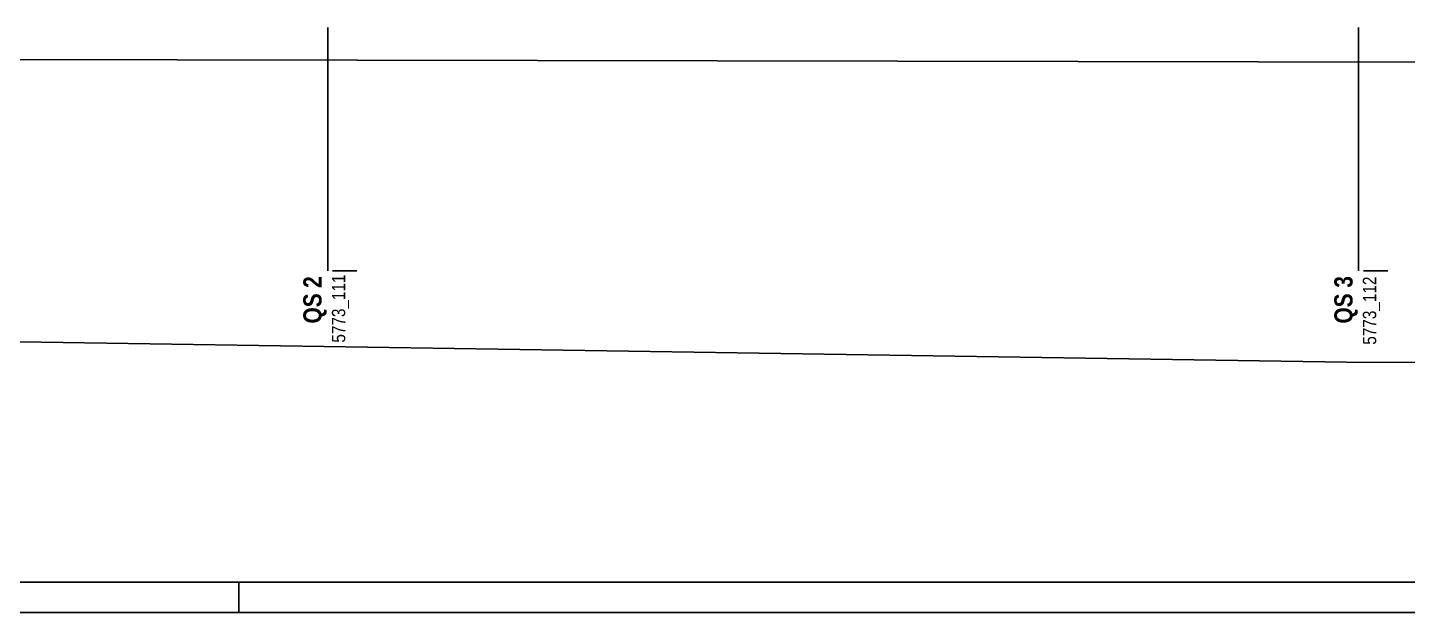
# Model space of a CAD drawing. Extents: x 885 to 2021, y 330 to 1122.
# Drawn here: x 1271.6 to 1498.6, y 362 to 458.2 of the extents above; entities that cross this region are included whole.
import ezdxf
from ezdxf.lldxf.tags import DXFTag

# ---------------------------------------------------------------- set-up
doc = ezdxf.new("R2010")
doc.units = 0
doc.layers.get('0').update_dxf_attribs({"lineweight": 25})
for name, color, linetype, lineweight in [('000 Kataster', 7, 'Continuous', 25), ('000-3 Kataster Parzellengrenzen', 7, 'Continuous', 25), ('200 Schnittlinien', 7, 'Continuous', 25)]:
    doc.layers.add(name, color=color, linetype=linetype, lineweight=lineweight)
doc.layers.add('GP_Kopf', color=7, linetype='Continuous', lineweight=25, true_color=0xffff80)
doc.styles.get("Standard").update_dxf_attribs({"font": 'arial.ttf'})
tags = doc.linetypes.add('Strich 6_1mm', pattern=[0.35, 0.3, -0.05]).pattern_tags.tags
tags[6:7] = [DXFTag(74, 4), DXFTag(75, 0), DXFTag(340, '0'), DXFTag(46, 1.0), DXFTag(50, 0.0), DXFTag(44, 0.0), DXFTag(45, 0.0)]
tags[4:5] = [DXFTag(74, 4), DXFTag(75, 0), DXFTag(340, '0'), DXFTag(46, 1.0), DXFTag(50, 0.0), DXFTag(44, 0.0), DXFTag(45, 0.0)]
tags = doc.linetypes.add('Strichpunkt 6_2_2mm Schnitt', pattern=[0.5, 0.3, -0.1, 0, -0.1]).pattern_tags.tags
tags[10:11] = [DXFTag(74, 4), DXFTag(75, 0), DXFTag(340, '0'), DXFTag(46, 1.0), DXFTag(50, 0.0), DXFTag(44, 0.0), DXFTag(45, 0.0)]
tags[8:9] = [DXFTag(74, 4), DXFTag(75, 0), DXFTag(340, '0'), DXFTag(46, 1.0), DXFTag(50, 0.0), DXFTag(44, 0.0), DXFTag(45, 0.0)]
tags[6:7] = [DXFTag(74, 4), DXFTag(75, 0), DXFTag(340, '0'), DXFTag(46, 1.0), DXFTag(50, 0.0), DXFTag(44, 0.0), DXFTag(45, 0.0)]
tags[4:5] = [DXFTag(74, 4), DXFTag(75, 0), DXFTag(340, '0'), DXFTag(46, 1.0), DXFTag(50, 0.0), DXFTag(44, 0.0), DXFTag(45, 0.0)]

# ---------------------------------------------------------------- blocks, each defined once
blk = doc.blocks.new('Polygon-A0T8DIMLAL', base_point=(891.37, 366.97))
at = {"color": 0, "linetype": 'ByBlock', "lineweight": -2, "ltscale": 0.25}
blk.add_line((1931.37, 366.97), (891.37, 366.97), dxfattribs=at)
blk = doc.blocks.new('Polygon-A0T8DIMNAL', base_point=(886.37, 361.97))
at = {"color": 0, "linetype": 'ByBlock', "lineweight": -2, "ltscale": 0.25}
blk.add_line((1936.37, 361.97), (886.37, 361.97), dxfattribs=at)
blk = doc.blocks.new('Referenz-A0T8DINEAL', base_point=(896.59, 372.19))
at = {"layer": '000 Kataster', "color": 0, "linetype": 'Strich 6_1mm', "lineweight": 13, "ltscale": 0.002197}
blk.add_line((1056.37, 453.35), (1586.81, 452.33), dxfattribs=at)
at = {"layer": '000 Kataster', "color": 0, "linetype": 'Continuous', "lineweight": 13, "ltscale": 0.0169}
for p, q in [((1586.81, 452.33), (1056.37, 453.35)), ((1188.1, 407.74), (1488.57, 403.14)), ((1488.57, 403.14), (1188.1, 407.74)), ((1488.57, 403.14), (1721.15, 402.29)), ((1721.15, 402.29), (1488.57, 403.14))]:
    blk.add_line(p, q, dxfattribs=at)
at = {"layer": '000-3 Kataster Parzellengrenzen', "color": 0, "linetype": 'Continuous', "lineweight": -2, "ltscale": 0.0625}
for p, q in [((1056.37, 453.35), (1721.15, 452.07)), ((1721.15, 452.07), (1056.37, 453.35))]:
    blk.add_line(p, q, dxfattribs=at)
at = {"layer": '200 Schnittlinien', "color": 0, "linetype": 'Strichpunkt 6_2_2mm Schnitt', "lineweight": -2, "ltscale": 0.0625}
for p, q in [((1321, 458.2), (1321, 418.2)), ((1490.59, 458.2), (1490.59, 418.2))]:
    blk.add_line(p, q, dxfattribs=at)
at = {"layer": '200 Schnittlinien', "color": 0, "lineweight": -2}
for p, q in [((1321.8, 418.2), (1325.8, 418.2)), ((1491.39, 418.2), (1495.39, 418.2))]:
    blk.add_line(p, q, dxfattribs=at)
at = {"layer": '200 Schnittlinien', "color": 0, "linetype": 'Continuous', "lineweight": 13, "ltscale": 0.002197, "attachment_point": 1, "rotation": 90}
for s, insert, char_height in [('{\\fArial Narrow|b1|i0;2}', (1316.99, 415.37), 3), ('{\\fArial Narrow;5773_111}', (1321.69, 406.36), 2.2), ('{\\fArial Narrow|b1|i0;3}', (1486.59, 415.4), 3), ('{\\fArial Narrow;5773_112}', (1491.28, 406.02), 2.2), ('{\\fArial Narrow|b1|i0;QS}', (1316.99, 409.51), 3), ('{\\fArial Narrow|b1|i0;QS}', (1486.59, 409.5), 3)]:
    blk.add_mtext(s, dxfattribs=dict(at, insert=insert, char_height=char_height))

msp = doc.modelspace()

# ---------------------------------------------------------------- linework, layer by layer
at = {"layer": 'GP_Kopf', "ltscale": 0.25}
msp.add_line((1306.37, 366.97), (1306.37, 361.97), dxfattribs=at)

# ---------------------------------------------------------------- block references
at = {"color": 8, "lineweight": 25, "ltscale": 0.25, "true_color": 0x808080}
msp.add_blockref('Referenz-A0T8DINEAL', (896.59, 372.19), dxfattribs=at)
at = {"layer": 'GP_Kopf', "ltscale": 0.25}
for name, p in [('Polygon-A0T8DIMNAL', (886.37, 361.97)), ('Polygon-A0T8DIMLAL', (891.37, 366.97))]:
    msp.add_blockref(name, p, dxfattribs=at)

doc.saveas('drawing.dxf')
